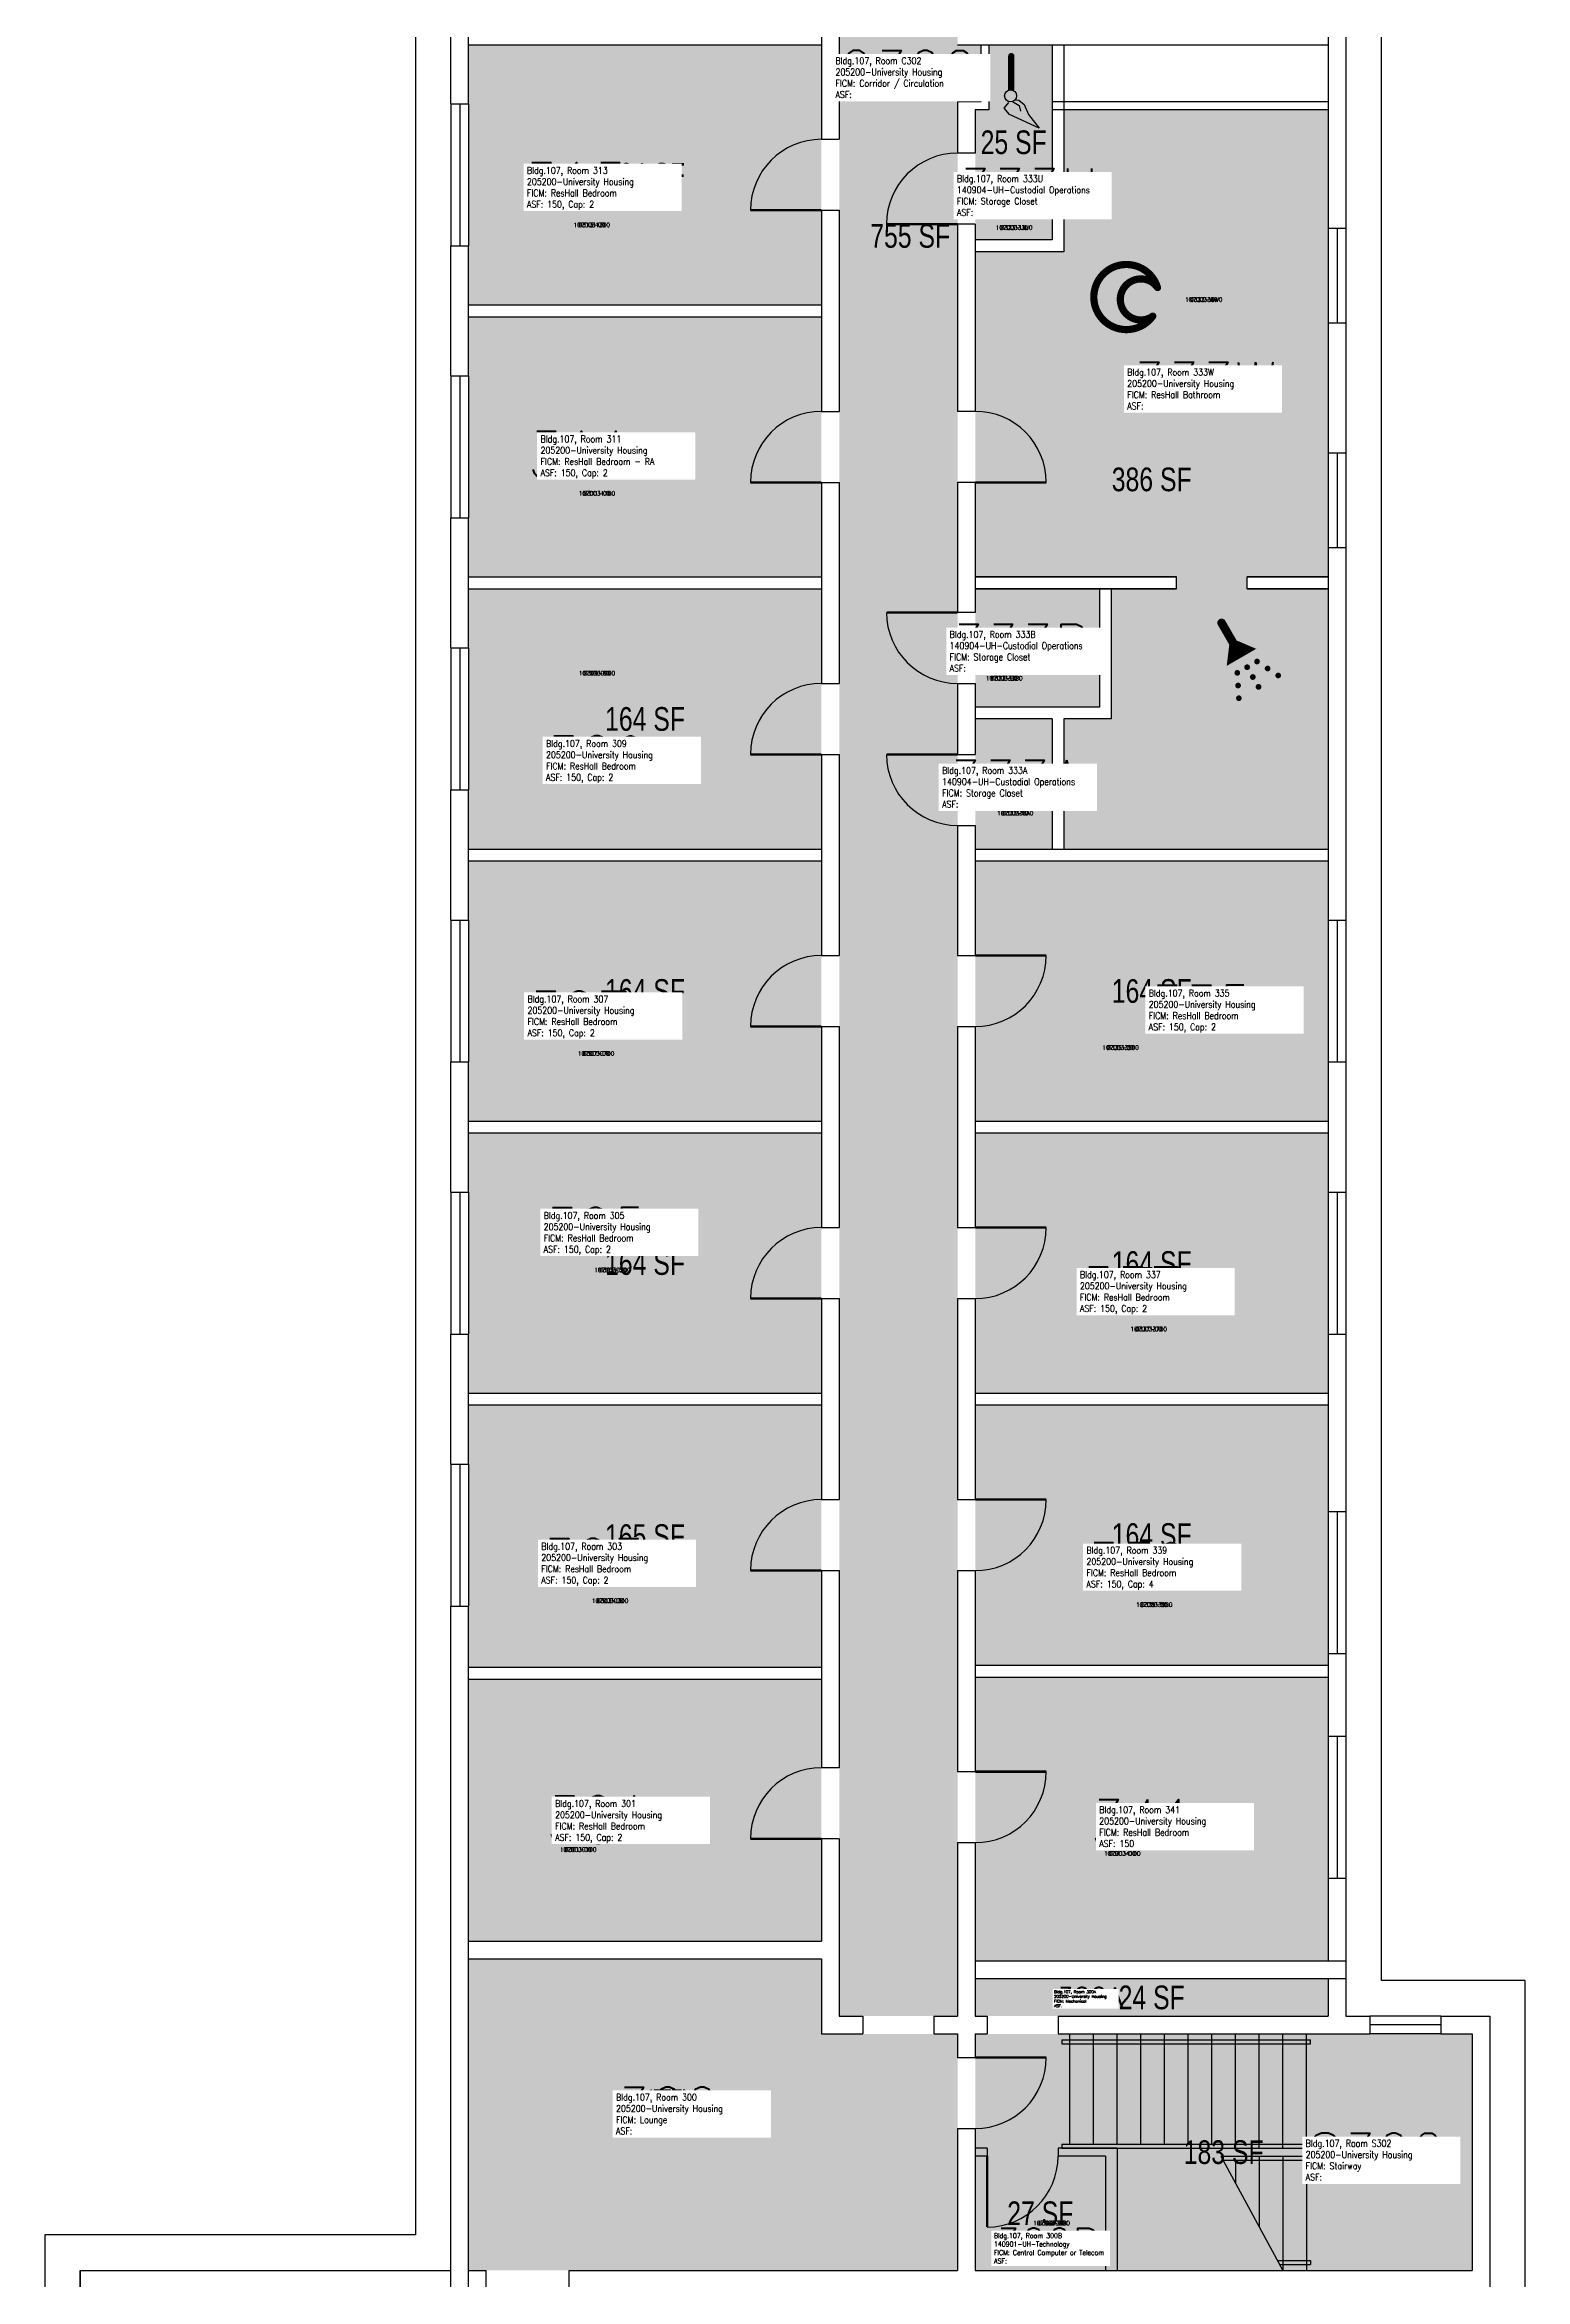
# Model space of a CAD drawing. Header units: inches. Extents: x -18 to 733, y -18 to 3747.
# Drawn here: x -18 to 733, y 1780 to 2914 of the extents above; entities that cross this region are included whole.
import ezdxf
from ezdxf.enums import TextEntityAlignment as Align

# ---------------------------------------------------------------- set-up
doc = ezdxf.new("R2010")
doc.units = ezdxf.units.IN
doc.header["$LTSCALE"] = 0.25
doc.header["$MEASUREMENT"] = 0
doc.layers.get('0').update_dxf_attribs({"linetype": 'CONTINUOUS'})
for name, color, linetype in [('A-DOOR', 2, 'CONTINUOUS'), ('A-FLOR', 3, 'CONTINUOUS'), ('A-GLAZ', 1, 'CONTINUOUS'), ('A-GLAZ-SILL', 2, 'CONTINUOUS'), ('A-IDEN-ICON', 4, 'CONTINUOUS'), ('A-IDEN-RNUM', 7, 'CONTINUOUS'), ('A-IDEN-SNUM', 4, 'CONTINUOUS'), ('A-IDEN-VNUM', 4, 'CONTINUOUS'), ('A-ROOF', 2, 'CONTINUOUS'), ('A-WALL', 5, 'CONTINUOUS'), ('AREA-TEXT', 3, 'CONTINUOUS'), ('Rooms-Category-Color', 7, 'CONTINUOUS'), ('Rooms-College-Color', 7, 'CONTINUOUS'), ('Rooms-Department-Color', 7, 'CONTINUOUS'), ('Rooms-Division-Color', 7, 'CONTINUOUS'), ('Rooms-Information', 7, 'CONTINUOUS')]:
    doc.layers.add(name, color=color, linetype=linetype)
doc.styles.add('AREA', font='arial.ttf', dxfattribs={"width": 0.75, "height": 12})
doc.styles.add('ROOMFNUMBER', font='SIMPLEX.shx', dxfattribs={"height": 0.8333})
doc.styles.add('ROOMSNUMBER', font='SIMPLEX.shx', dxfattribs={"height": 0.18})
doc.styles.add('ROOMVNUMBER', font='simplex.shx', dxfattribs={"width": 0.85})

# ---------------------------------------------------------------- blocks, each defined once
blk = doc.blocks.new('Cpshower')
at = {"color": 0, "linetype": 'ByBlock'}
blk.add_lwpolyline([(-0.015, 0.0396, 0, 0.06, 0), (0.005, 0.005, 0.06, 0.06, 0)], format="xyseb", dxfattribs=at)
for points, const_width in [([(-0.0319, 0.0624, 1), (-0.0281, 0.0689, 1)], 0.0075), ([(0.0302, -0.0036, 1), (0.0345, -0.0011, 1)], 0.005), ([(-0.0045, -0.0236, 1), (-0.0002, -0.0211, 1)], 0.005), ([(0.0128, -0.0136, 1), (0.0172, -0.0111, 1)], 0.005), ([(0.0228, -0.0309, 1), (0.0272, -0.0284, 1)], 0.005), ([(0.0488, -0.0159, 1), (0.0531, -0.0134, 1)], 0.005), ([(0.0675, -0.0282, 1), (0.0718, -0.0257, 1)], 0.005), ([(-0.0031, -0.0459, 1), (0.0012, -0.0434, 1)], 0.005), ([(-0.0018, -0.0682, 1), (0.0025, -0.0657, 1)], 0.005), ([(0.0328, -0.0482, 1), (0.0372, -0.0457, 1)], 0.005)]:
    blk.add_lwpolyline(points, format="xyb", close=True, dxfattribs=dict(at, const_width=const_width))
at = {"color": 0, "linetype": 'ByBlock', "const_width": 0.015}
blk.add_lwpolyline([(-0.01, 0.031), (-0.03, 0.0656)], dxfattribs=at)
blk = doc.blocks.new('Cpbath')
at = {"color": 0, "linetype": 'ByBlock', "const_width": 0.0127}
for points in [[(0.0571, 0.0168, 0.861492), (-0.0551, 0, 1)], [(-0.0551, 0, 0.726902), (0.0487, -0.0337, 1)], [(0.0571, 0.0168, 0.729002), (-0.0084, -0.0042, 1)], [(-0.0084, -0.0042, 0.609468), (0.0487, -0.0337, 1)]]:
    blk.add_lwpolyline(points, format="xyb", dxfattribs=at)
at = {"color": 0, "linetype": 'ByBlock', "const_width": 0.00637}
for points in [[(0.0544, 0.0152, 1), (0.0599, 0.0184, 1)], [(0.0459, -0.0353, 1), (0.0515, -0.0321, 1)]]:
    blk.add_lwpolyline(points, format="xyb", close=True, dxfattribs=at)
blk = doc.blocks.new('Cpcust')
at = {"color": 0, "linetype": 'ByBlock'}
for p, q in [((0.0171, -0.0639), (0.02, -0.0466)), ((0.0262, -0.0408), (0.0446, -0.0406)), ((0.0297, -0.0341), (0.0376, -0.0302)), ((0.0376, -0.0302), (0.0533, -0.0324)), ((0.0446, -0.0406), (0.0543, -0.0505)), ((0.0533, -0.0324), (0.0745, -0.0479)), ((0.0745, -0.0479), (0.1117, -0.0625)), ((0.0358, -0.0705), (0.0171, -0.0639)), ((0.1117, -0.0625), (0.0358, -0.0705))]:
    blk.add_line(p, q, dxfattribs=at)
at = {"color": 0, "linetype": 'ByBlock', "const_width": 0.0075}
blk.add_lwpolyline([(-0.0332, 0.0481, 1), (-0.0268, 0.0519, 1)], format="xyb", close=True, dxfattribs=at)
at = {"color": 0, "linetype": 'ByBlock', "const_width": 0.015}
blk.add_lwpolyline([(-0.03, 0.05), (0.01, -0.0193)], dxfattribs=at)
at = {"color": 0, "linetype": 'ByBlock'}
blk.add_circle((0.0158, -0.0313), 0.0141, dxfattribs=at)

msp = doc.modelspace()

# ---------------------------------------------------------------- hatches: boundary and pattern name
at = {"layer": 'Rooms-Category-Color', "true_color": 0xadadad}
for points in [[(445, 1914), (445, 1943), (445, 2885), (457, 2885), (457, 2914), (445, 2914), (445, 3720), (385, 3720), (385, 1914), (445, 1914)], [(633, 1933), (454, 1933), (454, 1914), (633, 1914)], [(706, 1905), (454, 1905), (454, 1843), (520, 1843), (520, 1785), (706, 1785)]]:
    msp.add_hatch(color=253, dxfattribs=at).paths.add_polyline_path(points)
at = {"layer": 'Rooms-Category-Color', "true_color": 0x728ef3}
for points in [[(376, 2914), (197, 2914), (197, 2884), (197, 2812), (197, 2782), (376, 2782)], [(493, 2914), (461, 2914), (461, 2881), (454, 2881), (454, 2815), (493, 2815)], [(592, 2644), (633, 2644), (633, 2659), (633, 2707), (633, 2773), (633, 2821), (633, 2881), (499, 2881), (499, 2809), (454, 2809), (454, 2644), (556, 2644), (556, 2638), (523, 2638), (523, 2572), (499, 2572), (499, 2506), (633, 2506), (633, 2638), (592, 2638)], [(376, 2776), (197, 2776), (197, 2746), (197, 2674), (197, 2644), (376, 2644)], [(376, 2638), (197, 2638), (197, 2608), (197, 2536), (197, 2506), (376, 2506)], [(517, 2638), (454, 2638), (454, 2578), (517, 2578)], [(493, 2572), (454, 2572), (454, 2506), (493, 2506)], [(376, 2500), (197, 2500), (197, 2470), (197, 2398), (197, 2368), (376, 2368)], [(454, 2455), (454, 2368), (633, 2368), (633, 2398), (633, 2470), (633, 2500), (454, 2500)], [(376, 2362), (197, 2362), (197, 2332), (197, 2260), (197, 2230), (376, 2230)], [(633, 2362), (454, 2362), (454, 2230), (633, 2230)], [(376, 2224), (197, 2224), (197, 2194), (197, 2122), (197, 2091), (376, 2091)], [(633, 2194), (633, 2224), (454, 2224), (454, 2092), (633, 2092), (633, 2122)], [(633, 2056), (633, 2086), (454, 2086), (454, 1942), (633, 1942), (633, 1984)], [(376, 2085), (197, 2085), (197, 2055), (197, 1983), (197, 1952), (376, 1952)], [(376, 1905), (376, 1943), (197, 1943), (197, 1785), (257, 1785), (445, 1785), (445, 1905)]]:
    msp.add_hatch(color=171, dxfattribs=at).paths.add_polyline_path(points)
at = {"layer": 'Rooms-Category-Color', "true_color": 0xe3c5e1}
msp.add_hatch(color=254, dxfattribs=at).paths.add_polyline_path([(520, 1843), (454, 1843), (454, 1785), (520, 1785)])
at = {"layer": 'Rooms-College-Color', "true_color": 0xadadad}
for points in [[(445, 1914), (445, 1943), (445, 2885), (457, 2885), (457, 2914), (445, 2914), (445, 3720), (385, 3720), (385, 1914), (445, 1914)], [(376, 2914), (197, 2914), (197, 2884), (197, 2812), (197, 2782), (376, 2782)], [(493, 2914), (461, 2914), (461, 2881), (454, 2881), (454, 2815), (493, 2815)], [(592, 2644), (633, 2644), (633, 2659), (633, 2707), (633, 2773), (633, 2821), (633, 2881), (499, 2881), (499, 2809), (454, 2809), (454, 2644), (556, 2644), (556, 2638), (523, 2638), (523, 2572), (499, 2572), (499, 2506), (633, 2506), (633, 2638), (592, 2638)], [(376, 2776), (197, 2776), (197, 2746), (197, 2674), (197, 2644), (376, 2644)], [(376, 2638), (197, 2638), (197, 2608), (197, 2536), (197, 2506), (376, 2506)], [(517, 2638), (454, 2638), (454, 2578), (517, 2578)], [(493, 2572), (454, 2572), (454, 2506), (493, 2506)], [(376, 2500), (197, 2500), (197, 2470), (197, 2398), (197, 2368), (376, 2368)], [(454, 2455), (454, 2368), (633, 2368), (633, 2398), (633, 2470), (633, 2500), (454, 2500)], [(376, 2362), (197, 2362), (197, 2332), (197, 2260), (197, 2230), (376, 2230)], [(633, 2362), (454, 2362), (454, 2230), (633, 2230)], [(376, 2224), (197, 2224), (197, 2194), (197, 2122), (197, 2091), (376, 2091)], [(633, 2194), (633, 2224), (454, 2224), (454, 2092), (633, 2092), (633, 2122)], [(633, 2056), (633, 2086), (454, 2086), (454, 1942), (633, 1942), (633, 1984)], [(376, 2085), (197, 2085), (197, 2055), (197, 1983), (197, 1952), (376, 1952)], [(376, 1905), (376, 1943), (197, 1943), (197, 1785), (257, 1785), (445, 1785), (445, 1905)], [(633, 1933), (454, 1933), (454, 1914), (633, 1914)], [(706, 1905), (454, 1905), (454, 1843), (520, 1843), (520, 1785), (706, 1785)], [(520, 1843), (454, 1843), (454, 1785), (520, 1785)]]:
    msp.add_hatch(color=253, dxfattribs=at).paths.add_polyline_path(points)
at = {"layer": 'Rooms-Department-Color', "true_color": 0xacacac}
for points in [[(445, 1914), (445, 1943), (445, 2885), (457, 2885), (457, 2914), (445, 2914), (445, 3720), (385, 3720), (385, 1914), (445, 1914)], [(633, 1933), (454, 1933), (454, 1914), (633, 1914)], [(706, 1905), (454, 1905), (454, 1843), (520, 1843), (520, 1785), (706, 1785)]]:
    msp.add_hatch(color=253, dxfattribs=at).paths.add_polyline_path(points)
at = {"layer": 'Rooms-Department-Color', "true_color": 0x604aed}
for points in [[(376, 2914), (197, 2914), (197, 2884), (197, 2812), (197, 2782), (376, 2782)], [(493, 2914), (461, 2914), (461, 2881), (454, 2881), (454, 2815), (493, 2815)], [(592, 2644), (633, 2644), (633, 2659), (633, 2707), (633, 2773), (633, 2821), (633, 2881), (499, 2881), (499, 2809), (454, 2809), (454, 2644), (556, 2644), (556, 2638), (523, 2638), (523, 2572), (499, 2572), (499, 2506), (633, 2506), (633, 2638), (592, 2638)], [(376, 2776), (197, 2776), (197, 2746), (197, 2674), (197, 2644), (376, 2644)], [(376, 2638), (197, 2638), (197, 2608), (197, 2536), (197, 2506), (376, 2506)], [(517, 2638), (454, 2638), (454, 2578), (517, 2578)], [(493, 2572), (454, 2572), (454, 2506), (493, 2506)], [(376, 2500), (197, 2500), (197, 2470), (197, 2398), (197, 2368), (376, 2368)], [(454, 2455), (454, 2368), (633, 2368), (633, 2398), (633, 2470), (633, 2500), (454, 2500)], [(376, 2362), (197, 2362), (197, 2332), (197, 2260), (197, 2230), (376, 2230)], [(633, 2362), (454, 2362), (454, 2230), (633, 2230)], [(376, 2224), (197, 2224), (197, 2194), (197, 2122), (197, 2091), (376, 2091)], [(633, 2194), (633, 2224), (454, 2224), (454, 2092), (633, 2092), (633, 2122)], [(633, 2056), (633, 2086), (454, 2086), (454, 1942), (633, 1942), (633, 1984)], [(376, 2085), (197, 2085), (197, 2055), (197, 1983), (197, 1952), (376, 1952)], [(376, 1905), (376, 1943), (197, 1943), (197, 1785), (257, 1785), (445, 1785), (445, 1905)], [(520, 1843), (454, 1843), (454, 1785), (520, 1785)]]:
    msp.add_hatch(color=173, dxfattribs=at).paths.add_polyline_path(points)
at = {"layer": 'Rooms-Division-Color', "true_color": 0xadadad}
for points in [[(445, 1914), (445, 1943), (445, 2885), (457, 2885), (457, 2914), (445, 2914), (445, 3720), (385, 3720), (385, 1914), (445, 1914)], [(633, 1933), (454, 1933), (454, 1914), (633, 1914)], [(706, 1905), (454, 1905), (454, 1843), (520, 1843), (520, 1785), (706, 1785)]]:
    msp.add_hatch(color=253, dxfattribs=at).paths.add_polyline_path(points)
at = {"layer": 'Rooms-Division-Color', "true_color": 0x604aed}
for points in [[(376, 2914), (197, 2914), (197, 2884), (197, 2812), (197, 2782), (376, 2782)], [(493, 2914), (461, 2914), (461, 2881), (454, 2881), (454, 2815), (493, 2815)], [(592, 2644), (633, 2644), (633, 2659), (633, 2707), (633, 2773), (633, 2821), (633, 2881), (499, 2881), (499, 2809), (454, 2809), (454, 2644), (556, 2644), (556, 2638), (523, 2638), (523, 2572), (499, 2572), (499, 2506), (633, 2506), (633, 2638), (592, 2638)], [(376, 2776), (197, 2776), (197, 2746), (197, 2674), (197, 2644), (376, 2644)], [(376, 2638), (197, 2638), (197, 2608), (197, 2536), (197, 2506), (376, 2506)], [(517, 2638), (454, 2638), (454, 2578), (517, 2578)], [(493, 2572), (454, 2572), (454, 2506), (493, 2506)], [(376, 2500), (197, 2500), (197, 2470), (197, 2398), (197, 2368), (376, 2368)], [(454, 2455), (454, 2368), (633, 2368), (633, 2398), (633, 2470), (633, 2500), (454, 2500)], [(376, 2362), (197, 2362), (197, 2332), (197, 2260), (197, 2230), (376, 2230)], [(633, 2362), (454, 2362), (454, 2230), (633, 2230)], [(376, 2224), (197, 2224), (197, 2194), (197, 2122), (197, 2091), (376, 2091)], [(633, 2194), (633, 2224), (454, 2224), (454, 2092), (633, 2092), (633, 2122)], [(633, 2056), (633, 2086), (454, 2086), (454, 1942), (633, 1942), (633, 1984)], [(376, 2085), (197, 2085), (197, 2055), (197, 1983), (197, 1952), (376, 1952)], [(376, 1905), (376, 1943), (197, 1943), (197, 1785), (257, 1785), (445, 1785), (445, 1905)], [(520, 1843), (454, 1843), (454, 1785), (520, 1785)]]:
    msp.add_hatch(color=173, dxfattribs=at).paths.add_polyline_path(points)

# ---------------------------------------------------------------- linework, layer by layer
at = {"layer": 'A-DOOR', "const_width": 1.2}
for points in [[(376, 2830), (340, 2830)], [(445, 2823), (409, 2823)], [(376, 2692), (340, 2692)], [(454, 2692), (490, 2692)], [(445, 2626), (409, 2626)], [(376, 2554), (340, 2554)], [(445, 2554), (409, 2554)], [(454, 2452), (490, 2452)], [(376, 2416), (340, 2416)], [(454, 2314), (490, 2314)], [(376, 2278), (340, 2278)], [(454, 2176), (490, 2176)], [(376, 2140), (340, 2140)], [(454, 2038), (490, 2038)], [(376, 2004), (340, 2004)], [(454, 1893), (490, 1893)], [(460, 1843), (460.1, 1807)]]:
    msp.add_lwpolyline(points, dxfattribs=at)
at = {"layer": 'A-DOOR'}
for centre, start, end in [((376, 2830), 90, 180), ((445, 2823), 90, 180), ((376, 2692), 90, 180), ((454, 2692), 0, 90), ((445, 2626), 180, 270), ((376, 2554), 90, 180), ((445, 2554), 180, 270), ((376, 2416), 90, 180), ((454, 2452), 270, 360), ((376, 2278), 90, 180), ((454, 2314), 270, 360), ((376, 2140), 90, 180), ((454, 2176), 270, 360), ((376, 2004), 90, 180), ((454, 2038), 270, 360), ((454, 1893), 270, 360), ((460, 1843), 270.0284, 0.0284)]:
    msp.add_arc(centre, 36, start, end, dxfattribs=at)
at = {"layer": 'A-FLOR'}
for p, q in [((502, 1849), (502, 1905)), ((514, 1849), (514, 1905)), ((526, 1849), (526, 1905)), ((538, 1849), (538, 1905)), ((550, 1849), (550, 1905)), ((562, 1849), (562, 1905)), ((574, 1849), (574, 1905)), ((586, 1849), (586, 1905)), ((598, 1847), (598, 1905)), ((610, 1847), (610, 1905)), ((622, 1847), (622, 1905)), ((498, 1902), (624, 1902)), ((498, 1902), (498, 1900)), ((498, 1900), (624, 1900)), ((624, 1900), (624, 1902)), ((498, 1849), (624, 1849)), ((498, 1849), (498, 1847)), ((624, 1849), (624, 1841)), ((498, 1847), (622, 1847)), ((578.5, 1843), (622, 1843)), ((578.5, 1843), (610, 1785)), ((579.6, 1841), (592.1, 1841)), ((579.6, 1841), (624, 1841)), ((586, 1841), (586, 1829.2)), ((598, 1843), (598, 1807.1)), ((610, 1843), (610, 1785)), ((622, 1847), (622, 1843)), ((622, 1843), (622, 1785)), ((607.2, 1790), (624, 1790)), ((608.3, 1788), (624, 1788)), ((624, 1790), (624, 1788))]:
    msp.add_line(p, q, dxfattribs=at)
at = {"layer": 'A-GLAZ'}
for p, q in [((192.5, 2884), (192.5, 2812)), ((637.5, 2821), (637.5, 2773)), ((192.5, 2746), (192.5, 2674)), ((637.5, 2707), (637.5, 2659)), ((192.5, 2608), (192.5, 2536)), ((192.5, 2470), (192.5, 2398)), ((637.5, 2470), (637.5, 2398)), ((192.5, 2332), (192.5, 2260)), ((637.5, 2332), (637.5, 2260)), ((637.5, 2332), (637.5, 2260)), ((192.5, 2194), (192.5, 2122)), ((637.5, 2170), (637.5, 2098)), ((637.5, 2056), (637.5, 1984)), ((690.1, 1909.5), (654.1, 1909.5))]:
    msp.add_line(p, q, dxfattribs=at)
at = {"layer": 'A-GLAZ-SILL'}
for p, q in [((188, 2884), (188, 2812)), ((197, 2884), (197, 2812)), ((633, 2821), (633, 2773)), ((642, 2821), (642, 2773)), ((188, 2746), (188, 2674)), ((197, 2746), (197, 2674)), ((633, 2707), (633, 2659)), ((642, 2707), (642, 2659)), ((188, 2608), (188, 2536)), ((197, 2608), (197, 2536)), ((188, 2470), (188, 2398)), ((197, 2470), (197, 2398)), ((633, 2470), (633, 2398)), ((642, 2470), (642, 2398)), ((188, 2332), (188, 2260)), ((197, 2332), (197, 2260)), ((633, 2332), (633, 2260)), ((633, 2332), (633, 2260)), ((642, 2332), (642, 2260)), ((642, 2332), (642, 2260)), ((188, 2194), (188, 2122)), ((197, 2194), (197, 2122)), ((633, 2170), (633, 2098)), ((642, 2170), (642, 2098)), ((633, 2056), (633, 1984)), ((642, 2056), (642, 1984)), ((690.1, 1914), (654.1, 1914)), ((690.1, 1905), (654.1, 1905))]:
    msp.add_line(p, q, dxfattribs=at)
at = {"layer": 'A-ROOF'}
msp.add_lwpolyline([(733, 1932), (660, 1932), (660, 3632), (472, 3632), (472, 3747), (170, 3747), (170, 1803), (-18, 1803), (-18, -18), (284, -18), (284, 97), (472, 97), (472, 1758), (733, 1758)], close=True, dxfattribs=at)
at = {"layer": 'A-WALL'}
for p, q in [((376, 2968), (376, 2866)), ((385, 2968), (385, 2866)), ((188, 2884), (188, 2950)), ((197, 2884), (197, 2950)), ((633, 2950), (633, 2821)), ((642, 2950), (642, 2821)), ((197, 2914), (376, 2914)), ((445, 2914), (633, 2914)), ((457, 2885), (457, 2914)), ((461, 2881), (461, 2914)), ((493, 2914), (493, 2815)), ((499, 2914), (499, 2809)), ((188, 2884), (197, 2884)), ((445, 2885), (445, 2859)), ((457, 2885), (445, 2885)), ((454, 2881), (454, 2859)), ((461, 2881), (454, 2881)), ((633, 2885), (493, 2885)), ((633, 2881), (493, 2881)), ((376, 2866), (385, 2866)), ((454, 2859), (445, 2859)), ((376, 2830), (385, 2830)), ((376, 2830), (376, 2728)), ((385, 2830), (385, 2728)), ((445, 2823), (445, 2728)), ((454, 2823), (445, 2823)), ((454, 2823), (445, 2823)), ((454, 2823), (445, 2823)), ((454, 2823), (454, 2728)), ((188, 2812), (197, 2812)), ((188, 2746), (188, 2812)), ((197, 2746), (197, 2812)), ((493, 2815), (454, 2815)), ((633, 2821), (642, 2821)), ((499, 2809), (454, 2809)), ((197, 2782), (376, 2782)), ((197, 2776), (376, 2776)), ((633, 2773), (633, 2707)), ((633, 2773), (642, 2773)), ((642, 2773), (642, 2707)), ((188, 2746), (197, 2746)), ((376, 2728), (385, 2728)), ((454, 2728), (445, 2728)), ((633, 2707), (642, 2707)), ((376, 2692), (385, 2692)), ((376, 2692), (376, 2590)), ((385, 2692), (385, 2590)), ((454, 2692), (445, 2692)), ((445, 2692), (445, 2626)), ((454, 2692), (454, 2626)), ((188, 2674), (197, 2674)), ((188, 2608), (188, 2674)), ((197, 2608), (197, 2674)), ((633, 2659), (633, 2470)), ((633, 2659), (642, 2659)), ((642, 2659), (642, 2470)), ((197, 2644), (376, 2644)), ((454, 2644), (556, 2644)), ((556, 2644), (454, 2644)), ((556, 2638), (556, 2644)), ((592, 2638), (592, 2644)), ((633, 2644), (592, 2644)), ((592, 2644), (633, 2644)), ((197, 2638), (376, 2638)), ((454, 2638), (556, 2638)), ((556, 2638), (454, 2638)), ((517, 2638), (517, 2578)), ((523, 2638), (523, 2572)), ((633, 2638), (592, 2638)), ((592, 2638), (633, 2638)), ((454, 2626), (445, 2626)), ((188, 2608), (197, 2608)), ((376, 2590), (385, 2590)), ((445, 2590), (454, 2590)), ((445, 2590), (445, 2554)), ((445, 2590), (454, 2590)), ((445, 2590), (445, 2590)), ((454, 2590), (454, 2554)), ((454, 2590), (454, 2590)), ((517, 2578), (454, 2578)), ((493, 2572), (454, 2572)), ((493, 2572), (493, 2506)), ((523, 2572), (499, 2572)), ((499, 2572), (499, 2506.1)), ((376, 2554), (385, 2554)), ((376, 2554), (376, 2452)), ((385, 2554), (385, 2452)), ((445, 2554), (454, 2554)), ((188, 2536), (197, 2536)), ((188, 2470), (188, 2536)), ((197, 2470), (197, 2536)), ((445, 2518), (454, 2518)), ((445, 2518), (445, 2452)), ((454, 2518), (454, 2452)), ((197, 2506), (376, 2506)), ((454, 2506), (633, 2506)), ((197, 2500), (376, 2500)), ((454, 2500), (633, 2500)), ((188, 2470), (197, 2470)), ((633, 2470), (642, 2470)), ((376, 2452), (385, 2452)), ((445, 2452), (454, 2452)), ((376, 2416), (385, 2416)), ((376, 2416), (376, 2314)), ((385, 2416), (385, 2314)), ((445, 2416), (454, 2416)), ((445, 2416), (445, 2314)), ((454, 2416), (454, 2314)), ((188, 2398), (197, 2398)), ((188, 2332), (188, 2398)), ((197, 2332), (197, 2398)), ((633, 2398), (642, 2398)), ((633, 2398), (633, 2332)), ((642, 2398), (642, 2332)), ((197, 2368), (376, 2368)), ((197, 2362), (376, 2362)), ((454, 2368), (633, 2368)), ((454, 2362), (633, 2362)), ((188, 2332), (197, 2332)), ((633, 2332), (642, 2332)), ((633, 2332), (642, 2332)), ((376, 2314), (385, 2314)), ((445, 2314), (454, 2314)), ((376, 2278), (385, 2278)), ((376, 2278), (376, 2176)), ((385, 2278), (385, 2176)), ((445, 2278), (454, 2278)), ((445, 2278), (445, 2176)), ((454, 2278), (454, 2176)), ((188, 2260), (197, 2260)), ((188, 2194), (188, 2260)), ((197, 2194), (197, 2260)), ((633, 2260), (642, 2260)), ((633, 2260), (633, 2170)), ((633, 2260), (642, 2260)), ((642, 2260), (642, 2170)), ((197, 2230), (376, 2230)), ((197, 2224), (376, 2224)), ((454, 2230), (633, 2230)), ((454, 2224), (633, 2224)), ((188, 2194), (197, 2194)), ((376, 2176), (385, 2176)), ((445, 2176), (454, 2176)), ((633, 2170), (642, 2170)), ((376, 2140), (385, 2140)), ((376, 2140), (376, 2040)), ((385, 2140), (385, 2040)), ((445, 2140), (454, 2140)), ((445, 2140), (445, 2038)), ((454, 2140), (454, 2038)), ((188, 2122), (197, 2122)), ((188, 1731.5), (188, 2122)), ((197, 1731.5), (197, 2122)), ((633, 2098), (642, 2098)), ((633, 2098), (633, 2056)), ((642, 2098), (642, 2056)), ((197, 2091), (376, 2091)), ((454, 2092), (633, 2092)), ((454, 2086), (633, 2086)), ((197, 2085), (376, 2085)), ((633, 2056), (642, 2056)), ((385, 2040), (376, 2040)), ((445, 2038), (454, 2038)), ((385, 2004), (376, 2004)), ((376, 2004), (376, 1952)), ((385, 2004), (385, 1914)), ((445, 2002), (454, 2002)), ((445, 2002), (445, 1914)), ((454, 2002), (454, 1914)), ((633, 1984), (642, 1984)), ((633, 1984), (633, 1942)), ((642, 1984), (642, 1942)), ((197, 1952), (376, 1952)), ((197, 1943), (376, 1943)), ((376, 1943), (376, 1905)), ((454, 1942), (642, 1942)), ((642, 1942), (642, 1932)), ((454, 1933), (642, 1933)), ((454, 1933), (633, 1933)), ((633, 1933), (633, 1914)), ((642, 1933), (642, 1914)), ((376, 1905), (397, 1905)), ((385, 1914), (397, 1914)), ((397, 1914), (397, 1905)), ((433, 1914), (433, 1905)), ((433, 1914), (445, 1914)), ((433, 1905), (445, 1905)), ((445, 1905), (445, 1893)), ((454, 1914), (460, 1914)), ((454, 1905), (460, 1905)), ((454, 1905), (454, 1893)), ((460, 1914), (460, 1905)), ((496, 1914), (633, 1914)), ((496, 1914), (496, 1905)), ((496, 1905), (654.1, 1905)), ((642, 1914), (654.1, 1914)), ((654.1, 1914), (654.1, 1905)), ((690.1, 1914), (690.1, 1905)), ((690.1, 1914), (715, 1914)), ((690.1, 1905), (706, 1905)), ((706, 1905), (706, 1785)), ((715, 1914), (715, 1776)), ((445, 1893), (454, 1893)), ((445, 1857), (454, 1857)), ((445, 1857), (445, 1785)), ((454, 1857), (454, 1785)), ((460, 1847), (454, 1847)), ((460, 1843), (454, 1843)), ((460, 1847), (460, 1843)), ((526, 1847), (496, 1847)), ((496, 1847), (496, 1843)), ((520, 1843), (496, 1843)), ((520, 1843), (520, 1785)), ((526, 1847), (526, 1785)), ((0, 1785), (188, 1785)), ((0, 1761.5), (0, 1785)), ((0, 1785), (0, 1761.5)), ((197, 1785), (206, 1785)), ((206, 1776), (206, 1785)), ((248, 1776), (248, 1785)), ((248, 1785), (445, 1785)), ((454, 1785), (706, 1785))]:
    msp.add_line(p, q, dxfattribs=at)

# ---------------------------------------------------------------- block references
at = {"layer": 'A-IDEN-ICON'}
for name, p, xscale, yscale, zscale, rotation in [('Cpcust', (472.4, 2895.6), 215.9999999954545, 215.9999999954545, 215.9999999954545, 329.5961265713618), ('Cpbath', (530, 2786), 288, 288, 12, 1.389605544029287e-09), ('Cpshower', (587.6, 2601.8), 288, 288, 12, 1.389605544029287e-09)]:
    msp.add_blockref(name, p, dxfattribs=dict(at, xscale=xscale, yscale=yscale, zscale=zscale, rotation=rotation))

# ---------------------------------------------------------------- texts
at = {"layer": 'A-IDEN-RNUM', "style": 'ROOMSNUMBER'}
for s, p in [('C302-00', (418.2, 2899)), ('0313-00', (259.5, 2822.6)), ('0333-U0', (473.7, 2821.2)), ('0333-W0', (569.9, 2784.7)), ('0311-00', (262.1, 2686.4)), ('0309-00', (262.1, 2595.2)), ('0333-B0', (468.7, 2592.6)), ('0333-A0', (474.3, 2524.2)), ('0307-00', (261.7, 2402.3)), ('0335-00', (527.7, 2405.3)), ('0305-00', (270, 2292.5)), ('0337-00', (542, 2262.5)), ('0303-00', (268.8, 2124.7)), ('0339-00', (544.8, 2122.7)), ('0301-00', (252.6, 1998.5)), ('0341-00', (528.6, 1996.5)), ('0300-A0', (510.3, 1924.6)), ('0300-00', (298, 1875.6)), ('S302-00', (657.6, 1842.6)), ('0300-B0', (492.7, 1809))]:
    msp.add_text(s, height=2.16, dxfattribs=at).set_placement(p, align=Align.MIDDLE)
at = {"layer": 'A-IDEN-SNUM', "style": 'ROOMSNUMBER'}
for s, p in [('1070C30200', (418.2, 2899)), ('1070031300', (259.5, 2822.6)), ('10700333U0', (473.7, 2821.2)), ('10700333W0', (569.9, 2784.7)), ('1070031100', (262.1, 2686.4)), ('1070030900', (262.1, 2595.2)), ('10700333B0', (468.7, 2592.6)), ('10700333A0', (474.3, 2524.2)), ('1070030700', (261.7, 2402.3)), ('1070033500', (527.7, 2405.3)), ('1070030500', (270, 2292.5)), ('1070033700', (542, 2262.5)), ('1070030300', (268.8, 2124.7)), ('1070033900', (544.8, 2122.7)), ('1070030100', (252.6, 1998.5)), ('1070034100', (528.6, 1996.5)), ('10700300A0', (510.3, 1924.6)), ('1070030000', (298, 1875.6)), ('1070S30200', (657.6, 1842.6)), ('10700300B0', (492.7, 1809))]:
    msp.add_text(s, height=2.16, dxfattribs=at).set_placement(p, align=Align.MIDDLE)
at = {"layer": 'A-IDEN-VNUM', "style": 'ROOMVNUMBER', "width": 0.85}
for s, height, p in [('C302', 24, (419.5, 2899)), ('313', 24, (250.9, 2842.2)), ('333U', 24, (480.7, 2839.2)), ('333W', 24, (569.9, 2741)), ('311', 24, (253.4, 2706)), ('333B', 24, (476.9, 2608)), ('309', 24, (262.1, 2551.5)), ('333A', 24, (474.1, 2539)), ('307', 24, (253.1, 2421.9)), ('335', 24, (568.3, 2424.9)), ('305', 24, (261.4, 2312.1)), ('337', 24, (533.4, 2282.1)), ('303', 24, (260.1, 2144.3)), ('339', 24, (536.1, 2142.3)), ('301', 24, (262.7, 2013.8)), ('341', 24, (538.7, 2011.8)), ('300', 24, (298, 1866)), ('S302', 24, (657.6, 1842.6)), ('300B', 18, (490.5, 1797.5))]:
    msp.add_text(s, height=height, dxfattribs=at).set_placement(p, align=Align.MIDDLE)
at = {"layer": 'A-IDEN-VNUM', "style": 'ROOMFNUMBER'}
msp.add_text('300A', height=10, dxfattribs=at).set_placement((512, 1923.5), align=Align.MIDDLE)
at = {"layer": 'AREA-TEXT', "style": 'AREA', "width": 0.75}
for s, p in [('25 SF', (473.5, 2864.5)), ('164 SF', (286.5, 2848)), ('755 SF', (421, 2817)), ('164 SF', (286.5, 2710)), ('386 SF', (543.5, 2693.5)), ('26 SF', (485.5, 2608)), ('164 SF', (286.5, 2572)), ('18 SF', (473.5, 2539)), ('164 SF', (286.5, 2434)), ('164 SF', (543.5, 2434)), ('164 SF', (286.5, 2296)), ('164 SF', (543.5, 2296)), ('165 SF', (286.5, 2157.5)), ('164 SF', (543.5, 2158)), ('165 SF', (286.5, 2018.5)), ('179 SF', (543.5, 2014)), ('24 SF', (543.5, 1923.5)), ('254 SF', (321, 1864)), ('183 SF', (580, 1845)), ('27 SF', (487, 1814))]:
    msp.add_text(s, height=12, dxfattribs=at).set_placement(p, align=Align.MIDDLE_CENTER)

# ---------------------------------------------------------------- next in the draw order: texts
at = {"layer": 'Rooms-Information', "attachment_point": 7, "bg_fill": 3, "box_fill_scale": 1.5, "bg_fill_color": 256, "bg_fill_true_color": 13158600, "bg_fill_transparency": 0}
for s, insert, char_height, width, style in [('Bldg.107, Room C302^M^J205200-University Housing^M^JFICM: Corridor / Circulation^M^JASF: ', (383.1, 2887), 3.429, 76.8, 'ROOMVNUMBER'), ('Bldg.107, Room 313^M^J205200-University Housing^M^JFICM: ResHall Bedroom^M^JASF: 150, Cap: 2', (226.6, 2830.2), 3.429, 76.8, 'ROOMVNUMBER'), ('Bldg.107, Room 333U^M^J140904-UH-Custodial Operations^M^JFICM: Storage Closet^M^JASF: ', (444.7, 2827.2), 3.429, 76.8, 'ROOMVNUMBER'), ('Bldg.107, Room 333W^M^J205200-University Housing^M^JFICM: ResHall Bathroom^M^JASF: ', (531.1, 2729), 3.429, 76.8, 'ROOMVNUMBER'), ('Bldg.107, Room 311^M^J205200-University Housing^M^JFICM: ResHall Bedroom - RA^M^JASF: 150, Cap: 2', (233.5, 2694), 3.429, 76.8, 'ROOMVNUMBER'), ('Bldg.107, Room 333B^M^J140904-UH-Custodial Operations^M^JFICM: Storage Closet^M^JASF: ', (441, 2596), 3.429, 76.8, 'ROOMVNUMBER'), ('Bldg.107, Room 309^M^J205200-University Housing^M^JFICM: ResHall Bedroom^M^JASF: 150, Cap: 2', (236.3, 2539.5), 3.429, 76.8, 'ROOMVNUMBER'), ('Bldg.107, Room 333A^M^J140904-UH-Custodial Operations^M^JFICM: Storage Closet^M^JASF: ', (437.2, 2527), 3.429, 76.8, 'ROOMVNUMBER'), ('Bldg.107, Room 307^M^J205200-University Housing^M^JFICM: ResHall Bedroom^M^JASF: 150, Cap: 2', (226.9, 2409.9), 3.429, 76.8, 'ROOMVNUMBER'), ('Bldg.107, Room 335^M^J205200-University Housing^M^JFICM: ResHall Bedroom^M^JASF: 150, Cap: 2', (542, 2412.9), 3.429, 76.8, 'ROOMVNUMBER'), ('Bldg.107, Room 305^M^J205200-University Housing^M^JFICM: ResHall Bedroom^M^JASF: 150, Cap: 2', (235.1, 2300.1), 3.429, 76.8, 'ROOMVNUMBER'), ('Bldg.107, Room 337^M^J205200-University Housing^M^JFICM: ResHall Bedroom^M^JASF: 150, Cap: 2', (507.1, 2270.1), 3.429, 76.8, 'ROOMVNUMBER'), ('Bldg.107, Room 303^M^J205200-University Housing^M^JFICM: ResHall Bedroom^M^JASF: 150, Cap: 2', (233.9, 2132.3), 3.429, 76.8, 'ROOMVNUMBER'), ('Bldg.107, Room 339^M^J205200-University Housing^M^JFICM: ResHall Bedroom^M^JASF: 150, Cap: 4', (510.4, 2130.3), 3.429, 76.8, 'ROOMVNUMBER'), ('Bldg.107, Room 301^M^J205200-University Housing^M^JFICM: ResHall Bedroom^M^JASF: 150, Cap: 2', (240.9, 2001.8), 3.429, 76.8, 'ROOMVNUMBER'), ('Bldg.107, Room 341^M^J205200-University Housing^M^JFICM: ResHall Bedroom^M^JASF: 150', (516.9, 1999.8), 3.429, 76.8, 'ROOMVNUMBER'), ('Bldg.107, Room 300A^M^J205200-University Housing^M^JFICM: Mechanical^M^JASF: ', (494, 1918.5), 1.429, 31.999, 'ROOMFNUMBER'), ('Bldg.107, Room 300^M^J205200-University Housing^M^JFICM: Lounge^M^JASF: ', (271.8, 1854), 3.429, 76.8, 'ROOMVNUMBER'), ('Bldg.107, Room S302^M^J205200-University Housing^M^JFICM: Stairway^M^JASF: ', (621.6, 1830.6), 3.429, 76.8, 'ROOMVNUMBER'), ('Bldg.107, Room 300B^M^J140901-UH-Technology^M^JFICM: Central Computer or Telecom^M^JASF: ', (463.5, 1788.5), 2.571, 57.6, 'ROOMVNUMBER')]:
    msp.add_mtext(s, dxfattribs=dict(at, insert=insert, char_height=char_height, width=width, style=style))

doc.saveas('drawing.dxf')
